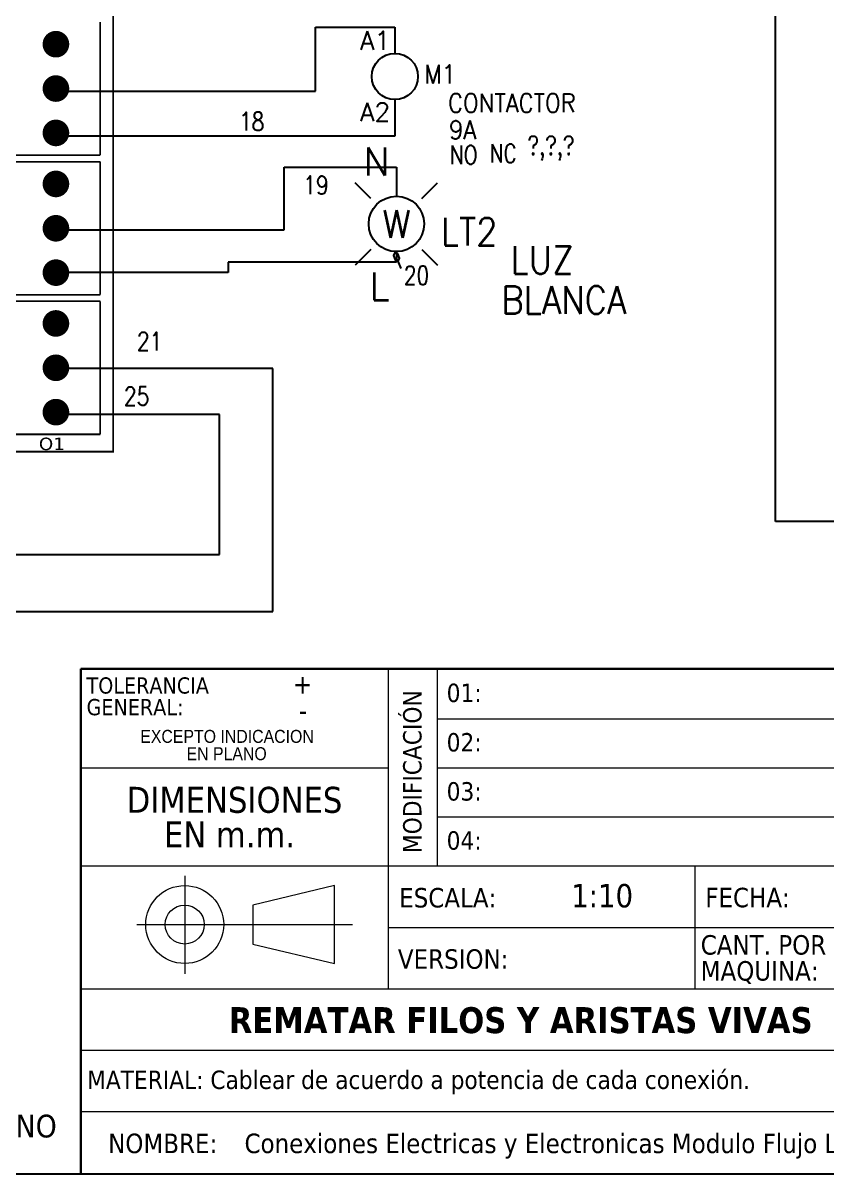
# Model space of a CAD drawing. Header units: millimetres. Extents: x 123.5 to 144.3, y 105.4 to 121.6.
# Drawn here: x 133.07 to 138.51, y 105.41 to 113.19 of the extents above; entities that cross this region are included whole.
import ezdxf
from ezdxf.enums import TextEntityAlignment as Align

# ---------------------------------------------------------------- set-up
doc = ezdxf.new("R2010")
doc.units = ezdxf.units.MM
doc.linetypes.add('CENTERX2', pattern=[20.32, 12.7, -2.54, 2.54, -2.54])
for name, color, linetype in [('12632256', 7, 'Continuous'), ('BLK_12AWG', 7, 'Continuous'), ('CONTORNO', 179, 'Continuous'), ('DESC', 250, 'Continuous'), ('MISC', 7, 'Continuous'), ('SYMS', 7, 'Continuous'), ('TAGS', 250, 'Continuous'), ('TERMS', 250, 'Continuous'), ('WIRES', 7, 'Continuous'), ('XREF', 7, 'Continuous')]:
    doc.layers.add(name, color=color, linetype=linetype)
doc.layers.add('WIRENO', color=7, linetype='Continuous', true_color=0x000000)
doc.styles.add('SLDTEXTSTYLE0', font='tahoma.ttf')
doc.styles.add('SLDTEXTSTYLE1', font='')
doc.styles.add('SLDTEXTSTYLE2', font='GOTHIC.TTF', dxfattribs={"width": 0.913})
doc.styles.get("Standard").update_dxf_attribs({"font": 'tahoma.ttf'})
doc.styles.add('WD', font='romans.shx')
doc.styles.get('SLDTEXTSTYLE1').set_extended_font_data('Tahoma', bold=True)

# ---------------------------------------------------------------- blocks, each defined once
blk = doc.blocks.new('SW_NOTE_0')
at = {"layer": 'CONTORNO', "color": 0, "attachment_point": 2, "style": 'SLDTEXTSTYLE2'}
for s, insert, char_height in [('EXCEPTO INDICACION', (7.574, 1.352), 1.05833), ('EN PLANO', (7.543, -0.059), 1.0583)]:
    blk.add_mtext(s, dxfattribs=dict(at, insert=insert, char_height=char_height))
blk = doc.blocks.new('SW_NOTE_1')
at = {"layer": 'CONTORNO', "color": 0, "attachment_point": 2, "style": 'SLDTEXTSTYLE0'}
for s, insert, char_height in [('DIMENSIONES ', (9.426, 2.688), 2.11667), ('EN m.m.', (9.017, -0.134), 2.1167)]:
    blk.add_mtext(s, dxfattribs=dict(at, insert=insert, char_height=char_height))
blk = doc.blocks.new('SW_NOTE_3')
at = {"color": 0, "linetype": 'Continuous', "lineweight": 0, "attachment_point": 1, "style": 'SLDTEXTSTYLE0'}
for s, insert, char_height in [('TOLERANCIA ', (0, 1.68), 1.32292), ('GENERAL:', (0, -0.084), 1.3229)]:
    blk.add_mtext(s, dxfattribs=dict(at, insert=insert, char_height=char_height))
blk = doc.blocks.new('SW_NOTE_4')
at = {"color": 0, "linetype": 'Continuous', "lineweight": 0, "char_height": 1.5875, "attachment_point": 1, "style": 'SLDTEXTSTYLE0'}
for s, insert in [('CANT. POR ', (0, 2.016)), ('MAQUINA:', (0, -0.1))]:
    blk.add_mtext(s, dxfattribs=dict(at, insert=insert))
blk = doc.blocks.new('EPAD')
at = {"const_width": 0.5}
blk.add_lwpolyline([(-0.25, 0, 1), (0.25, 0, 1)], format="xyb", close=True, dxfattribs=at)
blk = doc.blocks.new('TarjetaElec')
at = {"const_width": 0.008}
for points in [[(149.0406, 100.3538), (154.0006, 100.3538), (154.0006, 104.4678), (149.0406, 104.4678), (149.0406, 100.3538)], [(153.9426, 101.6908), (153.9426, 102.2908)], [(153.5426, 101.6908), (153.9426, 101.6908)], [(153.5426, 101.6608), (153.9426, 101.6608)], [(153.9426, 101.0608), (153.9426, 101.6608)], [(153.5426, 101.0608), (153.9426, 101.0608)], [(153.5426, 101.0318), (153.9426, 101.0318)], [(153.9426, 100.4318), (153.9426, 101.0318)], [(153.5426, 100.4318), (153.9426, 100.4318)]]:
    blk.add_lwpolyline(points, dxfattribs=at)
for centre in [(153.7426, 102.1908), (153.7426, 101.9908), (153.7426, 101.7908), (153.7426, 101.5608), (153.7426, 101.3608), (153.7426, 101.1608), (153.7426, 100.9318), (153.7426, 100.7318), (153.7426, 100.5318)]:
    blk.add_circle(centre, 0.03)
at = {"xscale": 0.12, "yscale": 0.12}
for p in [(153.7426, 102.1908), (153.7426, 101.9908), (153.7426, 101.7908), (153.7426, 101.5608), (153.7426, 101.3608), (153.7426, 101.1608), (153.7426, 100.9318), (153.7426, 100.7318), (153.7426, 100.5318)]:
    blk.add_blockref('EPAD', p, dxfattribs=at)
at = {"layer": '12632256', "width": 1.25}
blk.add_text('O1', height=0.056, dxfattribs=at).set_placement((153.6656, 100.3608))
blk = doc.blocks.new('VLT1W')
for p, q in [((-0.1149, 0.1149), (-0.1856, 0.1856)), ((0.1149, 0.1149), (0.1856, 0.1856)), ((-0.1149, -0.1149), (-0.1856, -0.1856)), ((0.1149, -0.1149), (0.1856, -0.1856))]:
    blk.add_line(p, q)
blk.add_circle((0, 0), 0.125)
at = {"linetype": 'Continuous', "style": 'WD'}
for tag, height, flags, p in [('TERM01', 0.125, 8, (-0.0312, 0.2188)), ('MFG', 0.01, 9, (-0.2211, -0.1494)), ('CAT', 0.01, 9, (-0.2211, -0.1343))]:
    blk.add_attdef(tag, text='', height=height, dxfattribs=dict(at, flags=flags)).set_placement(p, align=Align.RIGHT)
at = {"style": 'WD', "flags": 1}
for tag, p in [('X2TERM01', (0, 0.125)), ('X8TERM02', (0, -0.125))]:
    blk.add_attdef(tag, p, '', height=0.0125, dxfattribs=at)
at = {"style": 'WD'}
blk.add_attdef('COLOR', text='', height=0.125, dxfattribs=at).set_placement((0, 0), align=Align.MIDDLE)
for tag, p, width in [('TAG1', (0.2, -0.0979), 0.9), ('DESC1', (-0.256, -0.9315), 0.9), ('WDTAGALT', (-0.25, -1.25), 0.7)]:
    blk.add_attdef(tag, p, '', height=0.125, dxfattribs=dict(at, width=width))
at = {"linetype": 'Continuous', "style": 'WD', "flags": 9}
blk.add_attdef('ASSYCODE', text='', height=0.01, dxfattribs=at).set_placement((-0.2399, -0.0934), align=Align.CENTER)
at = {"style": 'WD', "flags": 9}
blk.add_attdef('FAMILY', text='', height=0.01, dxfattribs=at).set_placement((-0.2191, -0.1166), align=Align.RIGHT)
at = {"style": 'WD'}
for tag, width, p in [('INST', 0.7, (0.2812, -0.1471)), ('LOC', 0.7, (0.2812, -0.3167)), ('DESC2', 0.9, (-0.256, -0.9627))]:
    blk.add_attdef(tag, text='', height=0.125, dxfattribs=dict(at, width=width)).set_placement(p, align=Align.TOP_LEFT)
at = {"linetype": 'Continuous', "style": 'WD', "flags": 8}
blk.add_attdef('TERM02', text='', height=0.125, dxfattribs=at).set_placement((-0.0312, -0.2188), align=Align.TOP_RIGHT)
blk = doc.blocks.new('VMS1')
blk.add_circle((0, 0), 0.1562)
at = {"style": 'WD', "width": 0.7}
for tag, p in [('INST', (0.2812, 0.4193)), ('LOC', (0.2812, 0.2497))]:
    blk.add_attdef(tag, text='', height=0.125, dxfattribs=at).set_placement(p, align=Align.TOP_LEFT)
at = {"linetype": 'Continuous', "style": 'WD', "flags": 8}
blk.add_attdef('TERM01', text='', height=0.125, dxfattribs=at).set_placement((-0.0312, 0.1812), align=Align.RIGHT)
at = {"color": 7, "style": 'WD', "flags": 1}
for tag, p in [('X2TERM01', (0, 0.1562)), ('X8TERM02', (0, -0.1562))]:
    blk.add_attdef(tag, p, '', height=0.0125, dxfattribs=at)
at = {"style": 'WD', "width": 0.9}
for tag, p in [('TAG1', (0.2, -0.0472)), ('DESC1', (-0.256, -1.0197)), ('DESC2', (-0.256, -1.1759)), ('DESC3', (-0.256, -1.3322))]:
    blk.add_attdef(tag, p, '', height=0.125, dxfattribs=at)
at = {"style": 'WD', "flags": 9}
blk.add_attdef('FAMILY', text='', height=0.01, dxfattribs=at).set_placement((-0.2191, -0.0659), align=Align.CENTER)
at = {"linetype": 'Continuous', "style": 'WD', "flags": 9}
blk.add_attdef('ASSYCODE', text='', height=0.01, dxfattribs=at).set_placement((-0.2236, -0.1202), align=Align.CENTER)
for tag, p in [('MFG', (-0.2211, -0.0986)), ('CAT', (-0.2211, -0.0835))]:
    blk.add_attdef(tag, text='', height=0.01, dxfattribs=at).set_placement(p, align=Align.MIDDLE)
at = {"linetype": 'Continuous', "style": 'WD', "flags": 8}
blk.add_attdef('TERM02', text='', height=0.125, dxfattribs=at).set_placement((-0.0312, -0.1781), align=Align.TOP_RIGHT)
at = {"style": 'WD', "width": 0.8, "flags": 8}
for tag, p in [('NO', (-0.256, -1.4884)), ('XREFNO', (-0.0229, -1.4884)), ('NC', (-0.256, -1.6447)), ('XREFNC', (-0.0229, -1.6447))]:
    blk.add_attdef(tag, p, '', height=0.125, dxfattribs=at)
blk = doc.blocks.new('WD_WNV')
at = {"style": 'WD', "flags": 1}
for tag, p in [('W01USER', (-0.0625, 0.0938)), ('W02USER', (-0.0625, 0.0859)), ('W03USER', (-0.0625, 0.0781)), ('W04USER', (-0.0625, 0.0703)), ('W05USER', (-0.0625, 0.0625)), ('W06USER', (-0.0625, 0.0547)), ('W07USER', (-0.0625, 0.0469)), ('W08USER', (-0.0625, 0.0391)), ('W09USER', (-0.0625, 0.0312)), ('W10USER', (-0.0625, 0.0234))]:
    blk.add_attdef(tag, text='', height=0.005, dxfattribs=at).set_placement(p, align=Align.CENTER)
at = {"linetype": 'Continuous', "style": 'WD', "width": 0.8}
blk.add_attdef('WIRENO', text='', height=0.125, dxfattribs=at).set_placement((-0.05, 0), align=Align.MIDDLE_RIGHT)
blk = doc.blocks.new('WD_WNH')
at = {"linetype": 'Continuous', "style": 'WD', "width": 0.8}
blk.add_attdef('WIRENO', text='', height=0.125, dxfattribs=at).set_placement((0, 0.0625), align=Align.CENTER)
at = {"style": 'WD', "flags": 1}
for tag, p in [('W01USER', (0, 0.0781)), ('W02USER', (0, 0.0703)), ('W03USER', (0, 0.0625)), ('W04USER', (0, 0.0547)), ('W05USER', (0, 0.0469)), ('W06USER', (0, 0.0391)), ('W07USER', (0, 0.0312)), ('W08USER', (0, 0.0234)), ('W09USER', (0, 0.0156)), ('W10USER', (0, 0.0078))]:
    blk.add_attdef(tag, text='', height=0.005, dxfattribs=at).set_placement(p, align=Align.CENTER)

msp = doc.modelspace()

# ---------------------------------------------------------------- linework, layer by layer
at = {"color": 7, "linetype": 'Continuous', "lineweight": 30}
for p, q in [((144.2555, 108.8229), (133.462, 108.8229)), ((133.462, 108.8229), (133.462, 105.4055))]:
    msp.add_line(p, q, dxfattribs=at)
at = {"color": 7, "linetype": 'Continuous', "lineweight": 0}
for p, q in [((135.5405, 108.8229), (135.5405, 106.6563)), ((135.8725, 108.8229), (135.8725, 107.4863)), ((144.2555, 108.4823), (135.8725, 108.4823)), ((135.5405, 108.1503), (133.462, 108.1503)), ((144.2555, 108.1503), (135.8725, 108.1503)), ((144.2555, 107.8183), (135.8725, 107.8183)), ((144.2555, 107.4863), (133.4655, 107.4863)), ((137.6155, 107.4863), (137.6155, 106.6563)), ((135.1787, 107.356), (134.6253, 107.2242)), ((135.1787, 106.8289), (135.1787, 107.356)), ((134.6253, 107.2242), (134.6253, 106.9607)), ((141.7655, 107.0713), (135.5405, 107.0713)), ((134.6253, 106.9607), (135.1787, 106.8289)), ((141.7655, 106.6563), (133.4651, 106.6563)), ((139.6906, 106.2413), (133.4651, 106.2413)), ((144.2555, 105.8263), (133.4651, 105.8263))]:
    msp.add_line(p, q, dxfattribs=at)
at = {"color": 7, "linetype": 'CENTERX2', "lineweight": 0}
for p, q in [((134.1649, 107.4215), (134.1649, 106.7583)), ((133.8413, 107.0925), (135.2995, 107.0925)), ((133.462, 105.4055), (144.2555, 105.4055))]:
    msp.add_line(p, q, dxfattribs=at)
at = {"color": 7, "linetype": 'Continuous'}
msp.add_line((123.5055, 105.4055), (144.2555, 105.4055), dxfattribs=at)
at = {"color": 7, "linetype": 'Continuous', "lineweight": 0}
for radius in [0.2635, 0.1318]:
    msp.add_circle((134.1649, 107.0925), radius, dxfattribs=at)
at = {"layer": 'WIRENO'}
for points in [[(135.6286, 111.5296), (135.6087, 111.5792), (135.6174, 111.5995), (135.6058, 111.6285), (135.5855, 111.6372), (135.5768, 111.6169), (135.5884, 111.5879), (135.5986, 111.5836)], [(133.2268, 110.8297), (133.3095, 110.8623), (133.3298, 110.8535), (133.3588, 110.865), (133.3676, 110.8853), (133.3474, 110.8941), (133.3183, 110.8826), (133.3139, 110.8725)]]:
    msp.add_lwpolyline(points, dxfattribs=at)
at = {"layer": 'WIRES'}
for p, q in [((138.1613, 109.8174), (138.1613, 113.7154)), ((135.0485, 112.7297), (135.0485, 113.1624)), ((135.0485, 113.1624), (135.5864, 113.1624)), ((135.5864, 113.1624), (135.5864, 112.984)), ((133.3353, 112.7297), (135.0485, 112.7297)), ((135.5864, 112.6715), (135.5864, 112.4246)), ((135.5864, 112.4246), (133.3208, 112.4246)), ((134.8374, 111.7915), (134.8374, 112.2138)), ((134.8374, 112.2138), (135.5971, 112.2138)), ((135.5971, 112.2138), (135.5971, 112.0185)), ((133.3374, 111.7915), (134.8374, 111.7915)), ((135.5971, 111.6435), (135.5971, 111.5729)), ((135.5971, 111.5729), (134.459, 111.5729)), ((134.459, 111.5729), (134.459, 111.5024)), ((134.459, 111.5024), (133.3208, 111.5024)), ((133.3386, 110.8532), (133.3386, 110.8943)), ((134.7617, 110.8532), (133.3386, 110.8532)), ((134.7617, 109.2099), (134.7617, 110.8532)), ((134.3997, 110.541), (133.281, 110.541)), ((134.3997, 109.5959), (134.3997, 110.541)), ((140.1363, 109.8174), (138.1613, 109.8174)), ((131.4387, 109.5959), (134.3997, 109.5959)), ((131.9074, 109.2099), (134.7617, 109.2099))]:
    msp.add_line(p, q, dxfattribs=at)

# ---------------------------------------------------------------- block references
at = {"color": 7, "linetype": 'Continuous', "lineweight": 0, "xscale": 0.083, "yscale": 0.083, "zscale": 0.083}
for name, p in [('SW_NOTE_3', (133.5008, 108.6248)), ('SW_NOTE_4', (137.6551, 106.8535))]:
    msp.add_blockref(name, p, dxfattribs=at)
at = {"layer": 'BLK_12AWG', "xscale": 1.5, "yscale": 1.5, "zscale": 1.5}
msp.add_blockref('TarjetaElec', (-97.3203, -40.2399), dxfattribs=at)
at = {"layer": 'CONTORNO', "xscale": 0.083, "yscale": 0.083, "zscale": 0.083}
msp.add_blockref('SW_NOTE_0', (133.8224, 108.2968), dxfattribs=at)
at = {"layer": 'CONTORNO', "color": 7, "xscale": 0.083, "yscale": 0.083, "zscale": 0.083}
msp.add_blockref('SW_NOTE_1', (133.7193, 107.8007), dxfattribs=at)
at = {"layer": 'SYMS'}
ref = msp.add_blockref('VMS1', (135.5864, 112.8278), dxfattribs=at)
ref.add_attrib('DESC1', 'CONTACTOR', (135.9464, 112.586), dxfattribs={"layer": 'DESC', "height": 0.125, "style": 'WD', "width": 0.9})
ref.add_attrib('XREFNO', '?,?,?', (136.4834, 112.2989), dxfattribs={"layer": 'XREF', "height": 0.125, "style": 'WD', "width": 0.8, "flags": 8})
ref.add_attrib('NO', 'NO', (135.9577, 112.2354), dxfattribs={"layer": 'MISC', "height": 0.125, "style": 'WD', "width": 0.8, "flags": 8})
ref.add_attrib('NC', 'NC', (136.2267, 112.2455), dxfattribs={"layer": 'MISC', "height": 0.125, "style": 'WD', "width": 0.8, "flags": 8})
ref.add_attrib('DESC2', '9A', (135.9527, 112.4045), dxfattribs={"layer": 'DESC', "height": 0.125, "style": 'WD', "width": 0.9})
ref.add_attrib('TERM02', 'A2', dxfattribs={"layer": 'TERMS', "linetype": 'Continuous', "height": 0.125, "style": 'WD', "flags": 8}).set_placement((135.5552, 112.6497), align=Align.TOP_RIGHT)
ref.add_attrib('TERM01', 'A1', dxfattribs={"layer": 'TERMS', "linetype": 'Continuous', "height": 0.125, "style": 'WD', "flags": 8}).set_placement((135.5552, 113.009), align=Align.RIGHT)
ref.add_attrib('TAG1', 'M1', (135.7864, 112.7806), dxfattribs={"layer": 'TAGS', "height": 0.125, "style": 'WD', "width": 0.9})
ref = msp.add_blockref('VLT1W', (135.5971, 111.831), dxfattribs=dict(at, xscale=1.5, yscale=1.5, zscale=1.5))
ref.add_attrib('TERM02', 'L', dxfattribs={"layer": 'TERMS', "linetype": 'Continuous', "height": 0.1875, "style": 'WD', "flags": 8}).set_placement((135.5503, 111.5029), align=Align.TOP_RIGHT)
ref.add_attrib('TERM01', 'N', dxfattribs={"layer": 'TERMS', "linetype": 'Continuous', "height": 0.1875, "style": 'WD', "flags": 8}).set_placement((135.5503, 112.1591), align=Align.RIGHT)
ref.add_attrib('TAG1', 'LT2', (135.8971, 111.6841), dxfattribs={"layer": 'TAGS', "height": 0.1875, "style": 'WD', "width": 0.9})
ref.add_attrib('DESC2', 'BLANCA', dxfattribs={"layer": 'DESC', "height": 0.1875, "style": 'WD', "width": 0.9}).set_placement((136.3059, 111.4104), align=Align.TOP_LEFT)
ref.add_attrib('DESC1', 'LUZ', (136.3685, 111.4937), dxfattribs={"layer": 'DESC', "height": 0.1875, "style": 'WD', "width": 0.9})
ref.add_attrib('COLOR', 'W', dxfattribs={"layer": 'MISC', "height": 0.1875, "style": 'WD'}).set_placement((135.5971, 111.831), align=Align.MIDDLE)
at = {"layer": 'WIRENO'}
ref = msp.add_blockref('WD_WNV', (135.5864, 112.5481), dxfattribs=at)
ref.add_attrib('WIRENO', '18', dxfattribs={"linetype": 'Continuous', "height": 0.125, "style": 'WD', "width": 0.8}).set_placement((134.5325, 112.5241), align=Align.MIDDLE_LEFT)
ref = msp.add_blockref('WD_WNH', (135.2173, 112.2138), dxfattribs=at)
ref.add_attrib('WIRENO', '19', dxfattribs={"linetype": 'Continuous', "height": 0.125, "style": 'WD', "width": 0.8}).set_placement((135.052, 112.031), align=Align.CENTER)
ref = msp.add_blockref('WD_WNV', (135.5971, 111.6082), dxfattribs=at)
ref.add_attrib('WIRENO', '20', dxfattribs={"linetype": 'Continuous', "height": 0.125, "style": 'WD', "width": 0.8}).set_placement((135.6471, 111.4832), align=Align.MIDDLE_LEFT)
ref = msp.add_blockref('WD_WNV', (133.3386, 110.8738), dxfattribs=at)
ref.add_attrib('WIRENO', '21', dxfattribs={"linetype": 'Continuous', "height": 0.125, "style": 'WD', "width": 0.8}).set_placement((134.013, 111.0363), align=Align.MIDDLE_RIGHT)
ref = msp.add_blockref('WD_WNH', (133.8404, 110.541), dxfattribs=at)
ref.add_attrib('WIRENO', '25', dxfattribs={"linetype": 'Continuous', "height": 0.125, "style": 'WD', "width": 0.8}).set_placement((133.8404, 110.6035), align=Align.CENTER)

# ---------------------------------------------------------------- texts
at = {"color": 7, "linetype": 'Continuous', "lineweight": 0, "style": 'SLDTEXTSTYLE0'}
for s, insert, char_height, attachment_point in [('+ ', (135.0274, 108.7861), 0.13176, 3), ('01:', (135.9367, 108.7216), 0.1245, 1), ('- ', (134.9928, 108.6066), 0.13176, 3), ('02:', (135.9367, 108.3875), 0.1245, 1), ('03:', (135.9367, 108.0555), 0.1245, 1), ('04:', (135.9367, 107.7235), 0.1245, 1), ('ESCALA:', (135.6156, 107.3397), 0.13176, 1), ('FECHA:', (137.6861, 107.341), 0.13176, 1), ('VERSION:', (135.6068, 106.9253), 0.13176, 1), ('MATERIAL: Cablear de acuerdo a potencia de cada conexión.', (133.5048, 106.1049), 0.1245, 1), ('\\pi-0.39529,l0.52705,t1.0541;NOMBRE:^IConexiones Electricas y Electronicas Modulo Flujo Laminar ', (133.5151, 105.6784), 0.131763, 1)]:
    msp.add_mtext(s, dxfattribs=dict(at, insert=insert, char_height=char_height, attachment_point=attachment_point))
at = {"color": 7, "linetype": 'Continuous', "lineweight": 0, "insert": (135.642, 107.5759), "char_height": 0.1245, "attachment_point": 1, "rotation": 90, "style": 'SLDTEXTSTYLE0'}
msp.add_mtext('MODIFICACIÓN', dxfattribs=at)
at = {"layer": 'CONTORNO', "color": 7}
for s, insert, char_height, attachment_point, style in [('1:10', (136.9884, 107.3667), 0.15812, 2, 'SLDTEXTSTYLE0'), ('REMATAR FILOS Y ARISTAS VIVAS', (136.4372, 106.5337), 0.175683, 2, 'SLDTEXTSTYLE1'), ('EXCEPTO INDICACION EN PLANO', (133.2995, 105.8064), 0.153723, 3, 'SLDTEXTSTYLE0')]:
    msp.add_mtext(s, dxfattribs=dict(at, insert=insert, char_height=char_height, attachment_point=attachment_point, style=style))

doc.saveas('drawing.dxf')
